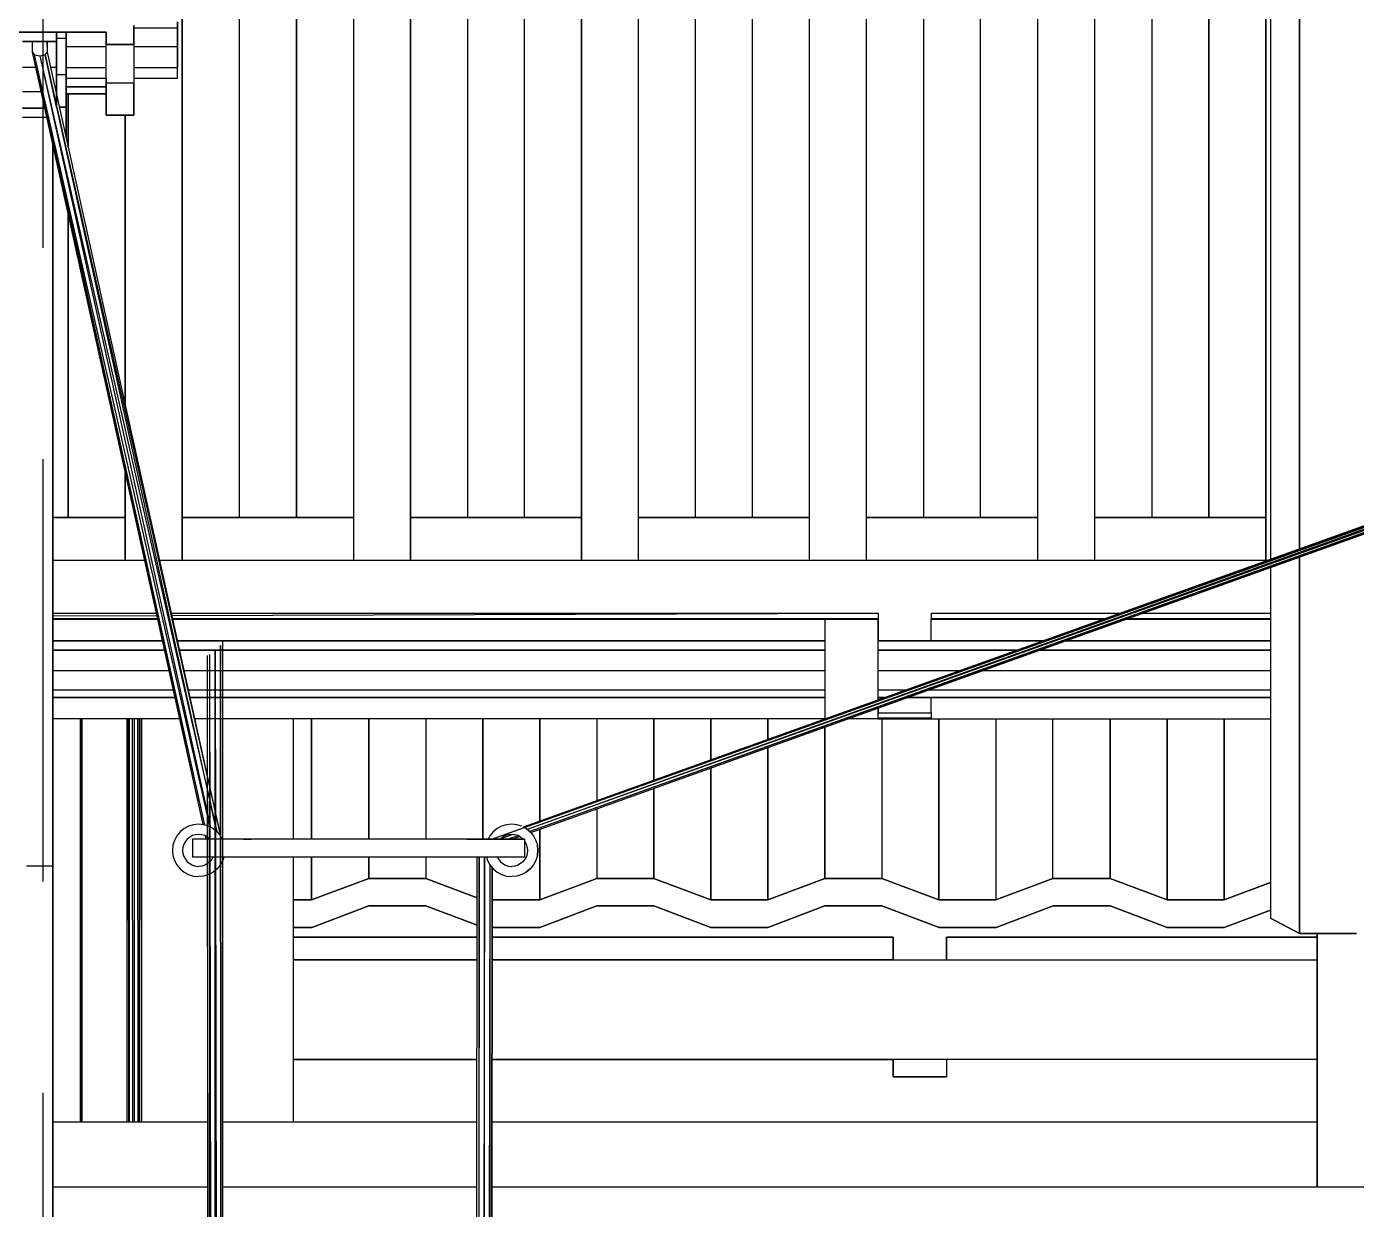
# Model space of a CAD drawing. Extents: x -43 to 90, y 6 to 81.
# Drawn here: x -24.868 to -22.869, y 19.886 to 21.664 of the extents above; entities that cross this region are included whole.
import ezdxf

# ---------------------------------------------------------------- set-up
doc = ezdxf.new("R2010")
doc.units = 0
doc.header["$LTSCALE"] = 0.1
doc.header["$MEASUREMENT"] = 0
doc.linetypes.add('HIDDEN', pattern=[9.525, 6.35, -3.175])
doc.layers.add('cobertura nova', color=4, linetype='CONTINUOUS')
doc.layers.add('hachures cobertura', color=252, linetype='CONTINUOUS')

msp = doc.modelspace()

# ---------------------------------------------------------------- linework, layer by layer
at = {"layer": 'cobertura nova'}
for p, q in [((-22.9985, 27.6444), (-22.9985, 20.8632)), ((-23.0055, 20.8616), (-23.0055, 23.4092)), ((-24.6415, 21.6621), (-24.6415, 21.6707)), ((-24.6415, 21.6707), (-24.6415, 21.6621)), ((-24.9479, 21.6554), (-24.8681, 21.6554)), ((-24.8681, 21.6551), (-24.9479, 21.6551)), ((-24.8681, 21.6554), (-24.8285, 21.6554)), ((-24.8285, 21.6551), (-24.8681, 21.6551)), ((-24.8285, 21.6554), (-24.7487, 21.6554)), ((-24.7487, 21.6551), (-24.8285, 21.6551)), ((-24.8229, 21.6551), (-24.8229, 21.6461)), ((-24.8229, 21.6461), (-24.8229, 21.6551)), ((-24.8229, 21.6551), (-24.8229, 21.6412)), ((-24.8229, 21.6461), (-24.8085, 21.6461)), ((-24.8229, 21.6461), (-24.8229, 21.5918)), ((-24.8229, 21.5918), (-24.8229, 21.6461)), ((-24.8085, 21.6461), (-24.8085, 21.6551)), ((-24.8085, 21.6551), (-24.8085, 21.6461)), ((-24.8085, 21.5918), (-24.8085, 21.6461)), ((-24.8085, 21.6461), (-24.8085, 21.5918)), ((-24.7487, 21.6551), (-24.7487, 21.6554)), ((-24.7487, 21.6367), (-24.7487, 21.6551)), ((-24.7487, 21.6551), (-24.7487, 21.637)), ((-24.7069, 21.6654), (-24.7069, 21.6551)), ((-24.7069, 21.6554), (-24.7069, 21.6654)), ((-24.7069, 21.6621), (-24.6415, 21.6621)), ((-24.7069, 21.637), (-24.7069, 21.6554)), ((-24.7069, 21.6551), (-24.7069, 21.6367)), ((-24.6415, 21.6337), (-24.6415, 21.6621)), ((-24.6415, 21.6621), (-24.6415, 21.6337)), ((-24.8229, 21.6412), (-24.8741, 21.6412)), ((-24.8741, 21.6412), (-24.8229, 21.6412)), ((-24.8594, 21.6253), (-24.8594, 21.6412)), ((-24.8377, 21.6412), (-24.8369, 21.6253)), ((-24.8369, 21.6412), (-24.8369, 21.6253)), ((-24.8229, 21.6412), (-24.8229, 21.6412)), ((-24.8229, 21.6412), (-24.8229, 21.602)), ((-24.8085, 21.6337), (-24.7487, 21.6337)), ((-24.7487, 21.637), (-24.7069, 21.637)), ((-24.7069, 21.6367), (-24.7487, 21.6367)), ((-24.7487, 21.5788), (-24.7487, 21.6367)), ((-24.7069, 21.6367), (-24.7069, 21.5788)), ((-24.7069, 21.6337), (-24.6415, 21.6337)), ((-24.6415, 21.6022), (-24.6415, 21.6337)), ((-24.6415, 21.6337), (-24.6415, 21.6022)), ((-24.6028, 20.464), (-24.8594, 21.6253)), ((-24.6002, 20.4634), (-24.8594, 21.6253)), ((-24.8594, 21.6253), (-24.8561, 21.6213)), ((-24.6001, 20.4634), (-24.8561, 21.6213)), ((-24.8561, 21.6213), (-24.8482, 21.6196)), ((-24.592, 20.4603), (-24.8561, 21.6213)), ((-24.8482, 21.6196), (-24.8402, 21.6213)), ((-24.8482, 21.6196), (-24.5822, 20.4536)), ((-24.8482, 21.6196), (-24.5917, 20.4602)), ((-24.8402, 21.6213), (-24.8369, 21.6253)), ((-24.8402, 21.6213), (-24.8229, 21.5442)), ((-24.8229, 21.543), (-24.8402, 21.6213)), ((-24.8369, 21.6253), (-24.5765, 20.4467)), ((-24.1686, 20.442), (-20.8951, 21.6165)), ((-20.8951, 21.6121), (-24.1685, 20.442)), ((-24.1216, 20.4604), (-20.8951, 21.6177)), ((-20.8951, 21.6166), (-24.1215, 20.4604)), ((-20.8951, 21.612), (-24.1156, 20.4568)), ((-20.8951, 21.6069), (-24.1156, 20.4567)), ((-20.8951, 21.6068), (-24.1119, 20.4537)), ((-24.8543, 21.602), (-24.8741, 21.602)), ((-24.8229, 21.602), (-24.8318, 21.602)), ((-24.8229, 21.602), (-24.8229, 21.5663)), ((-24.8229, 21.5918), (-24.8085, 21.5918)), ((-24.8229, 21.5918), (-24.8229, 21.5425)), ((-24.8229, 21.5425), (-24.8229, 21.5918)), ((-24.8085, 21.6022), (-24.7487, 21.6022)), ((-24.8085, 21.5425), (-24.8085, 21.5918)), ((-24.8085, 21.5918), (-24.8085, 21.5425)), ((-24.7069, 21.6022), (-24.6415, 21.6022)), ((-24.6415, 21.586), (-24.6415, 21.6022)), ((-20.8951, 21.6041), (-24.1119, 20.4537)), ((-24.1104, 20.4522), (-20.8951, 21.604)), ((-24.8741, 21.5663), (-24.8464, 21.5663)), ((-24.8239, 21.5663), (-24.8229, 21.5663)), ((-24.8229, 21.5663), (-24.8229, 21.5619)), ((-24.8085, 21.586), (-24.7487, 21.586)), ((-24.7487, 21.5733), (-24.8085, 21.5733)), ((-24.8085, 21.5733), (-24.7487, 21.5733)), ((-24.7487, 21.586), (-24.7487, 21.5733)), ((-24.7487, 21.5434), (-24.7487, 21.586)), ((-24.7069, 21.5788), (-24.7487, 21.5788)), ((-24.7487, 21.5434), (-24.7487, 21.5788)), ((-24.7487, 21.5788), (-24.7487, 21.5434)), ((-24.7069, 21.586), (-24.6415, 21.586)), ((-24.7069, 21.5788), (-24.7069, 21.5434)), ((-24.7069, 21.5305), (-24.7069, 21.5788)), ((-24.7069, 21.5788), (-24.7069, 21.5733)), ((-24.7069, 21.5622), (-24.7069, 21.5788)), ((-24.7069, 21.5434), (-24.7069, 21.5788)), ((-24.7069, 21.5733), (-24.7069, 21.5622)), ((-24.8085, 21.5629), (-24.7487, 21.5629)), ((-24.7487, 21.5622), (-24.8085, 21.5622)), ((-24.8055, 21.4829), (-24.8055, 21.5622)), ((-24.8055, 21.5622), (-24.8055, 21.4829)), ((-24.7487, 21.5629), (-24.7487, 21.5629)), ((-24.7487, 21.5622), (-24.7487, 21.5622)), ((-24.8741, 21.5413), (-24.8409, 21.5413)), ((-24.8409, 21.5413), (-24.8741, 21.5413)), ((-24.8741, 21.5278), (-24.8379, 21.5278)), ((-24.582, 20.4534), (-24.8228, 21.5425)), ((-24.8225, 21.5425), (-24.5766, 20.4469)), ((-24.8186, 21.5425), (-24.8085, 21.5425)), ((-24.8085, 21.5425), (-24.8186, 21.5425)), ((-24.8085, 21.5425), (-24.8085, 21.5425)), ((-24.8085, 21.5077), (-24.8085, 21.5425)), ((-24.8085, 21.5425), (-24.8085, 21.5077)), ((-24.7487, 21.5305), (-24.7487, 21.5434)), ((-24.7487, 21.5434), (-24.7487, 21.5305)), ((-24.7069, 21.5305), (-24.7487, 21.5305)), ((-24.7487, 21.5305), (-24.7069, 21.5305)), ((-24.7198, 21.0951), (-24.7198, 21.5305)), ((-24.7069, 21.5434), (-24.7069, 21.5305)), ((-24.7069, 21.5434), (-24.7069, 21.5305)), ((-24.7069, 21.5305), (-24.7069, 21.5434)), ((-24.811, 21.5077), (-24.8085, 21.5077)), ((-24.8085, 21.4966), (-24.8085, 21.5077)), ((-24.8085, 21.5077), (-24.8085, 21.4966)), ((-24.8286, 21.4857), (-24.8286, 20.4022)), ((-24.8286, 20.4022), (-24.8285, 21.4855)), ((-24.8055, 20.9258), (-24.8055, 21.3812)), ((-24.7198, 20.8616), (-24.7198, 20.9933)), ((-24.7198, 20.9258), (-24.8285, 20.9258)), ((-24.8285, 20.9258), (-24.7198, 20.9258)), ((-24.3769, 20.9258), (-24.6341, 20.9258)), ((-24.6341, 20.9258), (-24.3769, 20.9258)), ((-24.0341, 20.9258), (-24.2912, 20.9258)), ((-24.2912, 20.9258), (-24.0341, 20.9258)), ((-23.6912, 20.9258), (-23.9483, 20.9258)), ((-23.9483, 20.9258), (-23.6912, 20.9258)), ((-23.3483, 20.9258), (-23.6055, 20.9258)), ((-23.6055, 20.9258), (-23.3483, 20.9258)), ((-23.0055, 20.9258), (-23.2626, 20.9258)), ((-23.2626, 20.9258), (-23.0055, 20.9258)), ((-24.8286, 20.8616), (-24.6907, 20.8616)), ((-24.6682, 20.8616), (-23.5883, 20.8616)), ((-23.5883, 20.8616), (-23.5083, 20.8616)), ((-23.5083, 20.8616), (-23.0031, 20.8616)), ((-22.9985, 20.8505), (-22.9985, 20.3235)), ((-22.9551, 20.8661), (-22.9551, 20.3005)), ((-22.9551, 20.3005), (-22.9551, 20.8661)), ((-24.8286, 20.7817), (-24.673, 20.7817)), ((-24.8286, 20.7777), (-24.6723, 20.7782)), ((-24.6712, 20.7736), (-24.8286, 20.7736)), ((-24.8286, 20.7728), (-24.671, 20.7728)), ((-24.7869, 20.7728), (-24.7869, 20.7736)), ((-24.7869, 20.7736), (-24.7869, 20.7728)), ((-24.785, 20.7736), (-24.785, 20.7728)), ((-24.785, 20.7736), (-24.785, 20.7728)), ((-24.785, 20.7728), (-24.785, 20.7736)), ((-24.7174, 20.7736), (-24.7174, 20.7728)), ((-24.7154, 20.7736), (-24.7154, 20.7728)), ((-24.7141, 20.7736), (-24.7141, 20.7728)), ((-24.7094, 20.7736), (-24.7094, 20.7728)), ((-24.7061, 20.7728), (-24.7061, 20.7736)), ((-24.7015, 20.7736), (-24.7015, 20.7728)), ((-24.6982, 20.7728), (-24.6982, 20.7736)), ((-24.6962, 20.7736), (-24.6962, 20.7728)), ((-24.6949, 20.7728), (-24.6949, 20.7736)), ((-24.6505, 20.7817), (-23.5883, 20.7817)), ((-24.6498, 20.7783), (-23.5883, 20.7817)), ((-23.5883, 20.7736), (-24.6487, 20.7736)), ((-24.6486, 20.7728), (-23.6684, 20.7728)), ((-24.4669, 20.7728), (-24.4669, 20.7736)), ((-24.4669, 20.7728), (-24.4669, 20.7736)), ((-24.4397, 20.7736), (-24.4397, 20.7728)), ((-24.4397, 20.7728), (-24.4397, 20.7736)), ((-24.3539, 20.7736), (-24.3539, 20.7728)), ((-24.3539, 20.7728), (-24.3539, 20.7736)), ((-24.2682, 20.7736), (-24.2682, 20.7728)), ((-24.1825, 20.7728), (-24.1825, 20.7736)), ((-24.1825, 20.7736), (-24.1825, 20.7728)), ((-24.0968, 20.7736), (-24.0968, 20.7728)), ((-24.0968, 20.7728), (-24.0968, 20.7736)), ((-24.0111, 20.7736), (-24.0111, 20.7728)), ((-23.9254, 20.7736), (-23.9254, 20.7728)), ((-23.9254, 20.7728), (-23.9254, 20.7736)), ((-23.8397, 20.7736), (-23.8397, 20.7728)), ((-23.8397, 20.7728), (-23.8397, 20.7736)), ((-23.7539, 20.7736), (-23.7539, 20.7728)), ((-23.7539, 20.7728), (-23.7539, 20.7736)), ((-23.6684, 20.7728), (-23.5884, 20.7728)), ((-23.6684, 20.7728), (-23.6684, 20.623)), ((-23.6684, 20.7728), (-23.6684, 20.7404)), ((-23.6682, 20.7736), (-23.6682, 20.7728)), ((-23.6682, 20.7728), (-23.6682, 20.7736)), ((-23.5884, 20.7728), (-23.5883, 20.7728)), ((-23.5884, 20.7728), (-23.5884, 20.7404)), ((-23.5884, 20.7728), (-23.5884, 20.6517)), ((-23.5883, 20.7817), (-23.5883, 20.7736)), ((-23.5883, 20.7736), (-23.5883, 20.7404)), ((-23.5083, 20.7817), (-23.2258, 20.7817)), ((-23.5083, 20.7817), (-23.5083, 20.7736)), ((-23.5083, 20.7404), (-23.5083, 20.7736)), ((-23.2483, 20.7736), (-23.5083, 20.7736)), ((-23.5083, 20.7728), (-23.2506, 20.7728)), ((-23.4968, 20.7736), (-23.4968, 20.7728)), ((-23.4968, 20.7728), (-23.4968, 20.7736)), ((-23.4111, 20.7736), (-23.4111, 20.7728)), ((-23.3254, 20.7728), (-23.3254, 20.7736)), ((-23.2155, 20.7728), (-22.9985, 20.7728)), ((-22.9985, 20.7736), (-23.2131, 20.7736)), ((-23.1906, 20.7817), (-22.9985, 20.7817)), ((-23.1539, 20.7728), (-23.1539, 20.7736)), ((-23.1539, 20.7736), (-23.1539, 20.7728)), ((-23.0682, 20.7736), (-23.0682, 20.7728)), ((-23.0682, 20.7728), (-23.0682, 20.7736)), ((-24.8286, 20.7404), (-24.6639, 20.7404)), ((-24.6639, 20.7404), (-24.8286, 20.7404)), ((-24.6414, 20.7404), (-23.6684, 20.7404)), ((-23.6684, 20.7404), (-24.6414, 20.7404)), ((-24.5769, 20.7332), (-24.5761, 15.6687)), ((-24.5768, 20.7332), (-24.5728, 15.6688)), ((-24.5736, 20.7392), (-24.5728, 15.6688)), ((-23.5884, 20.7404), (-23.3409, 20.7404)), ((-23.3409, 20.7404), (-23.5884, 20.7404)), ((-23.3058, 20.7404), (-22.9985, 20.7404)), ((-22.9985, 20.7404), (-23.3058, 20.7404)), ((-24.8286, 20.7263), (-24.6608, 20.7263)), ((-24.6608, 20.7263), (-24.8286, 20.7263)), ((-24.6383, 20.7263), (-23.6684, 20.7263)), ((-23.6684, 20.7263), (-24.6383, 20.7263)), ((-24.5953, 15.6688), (-24.596, 20.7183)), ((-24.592, 15.6687), (-24.596, 20.7183)), ((-24.592, 15.6687), (-24.5928, 20.7197)), ((-24.584, 15.6687), (-24.5927, 20.7197)), ((-24.584, 15.6687), (-24.5848, 20.7247)), ((-24.5847, 20.7248), (-24.5761, 15.6687)), ((-23.5884, 20.7263), (-23.3802, 20.7263)), ((-23.3802, 20.7263), (-23.5884, 20.7263)), ((-23.3452, 20.7263), (-22.9985, 20.7263)), ((-22.9985, 20.7263), (-23.3452, 20.7263)), ((-24.8286, 20.6955), (-24.654, 20.6955)), ((-24.6315, 20.6955), (-23.6684, 20.6955)), ((-23.5884, 20.6955), (-23.4661, 20.6955)), ((-23.4313, 20.6955), (-22.9985, 20.6955)), ((-24.6475, 20.666), (-24.8286, 20.666)), ((-24.6451, 20.6552), (-24.8286, 20.6552)), ((-24.8286, 20.6552), (-24.6451, 20.6552)), ((-23.6684, 20.666), (-24.625, 20.666)), ((-23.6684, 20.6552), (-24.6226, 20.6552)), ((-24.6226, 20.6552), (-23.6684, 20.6552)), ((-23.6684, 20.6552), (-23.6684, 20.623)), ((-23.5483, 20.666), (-23.5884, 20.666)), ((-23.5884, 20.6552), (-23.5884, 20.6517)), ((-23.5786, 20.6552), (-23.5884, 20.6552)), ((-23.5884, 20.6552), (-23.5786, 20.6552)), ((-23.5883, 20.6552), (-23.5883, 20.6517)), ((-22.9985, 20.6552), (-23.5439, 20.6552)), ((-23.5439, 20.6552), (-22.9985, 20.6552)), ((-22.9985, 20.666), (-23.5135, 20.666)), ((-23.5083, 20.6319), (-23.5083, 20.6552)), ((-23.5884, 20.6392), (-23.5884, 20.6228)), ((-23.5884, 20.6392), (-23.5884, 20.6228)), ((-23.5883, 20.6392), (-23.5883, 20.6319)), ((-23.5883, 20.6319), (-23.5083, 20.6319)), ((-23.5883, 20.6239), (-23.5883, 20.6319)), ((-23.5083, 20.6319), (-23.5083, 20.6239)), ((-24.6379, 20.6228), (-24.8286, 20.6228)), ((-24.7869, 20.0168), (-24.7869, 20.6228)), ((-24.7869, 20.6228), (-24.7869, 20.0168)), ((-24.785, 20.6228), (-24.785, 20.0168)), ((-24.785, 20.6228), (-24.785, 20.0168)), ((-24.785, 20.0168), (-24.785, 20.6228)), ((-24.7174, 20.6228), (-24.7174, 20.0168)), ((-24.7154, 20.6228), (-24.7151, 20.0168)), ((-24.7141, 20.6228), (-24.7141, 20.0168)), ((-24.7093, 20.6228), (-24.7087, 20.0168)), ((-24.7061, 20.0168), (-24.7061, 20.6228)), ((-24.7013, 20.6228), (-24.7007, 20.0168)), ((-24.6982, 20.0168), (-24.6982, 20.6228)), ((-24.6962, 20.6228), (-24.6959, 20.0168)), ((-24.6949, 20.0168), (-24.6949, 20.6228)), ((-23.6688, 20.6228), (-24.6154, 20.6228)), ((-24.4669, 20.442), (-24.4669, 20.6228)), ((-24.4669, 20.442), (-24.4669, 20.6228)), ((-24.4397, 20.6228), (-24.4397, 20.442)), ((-23.8397, 20.6228), (-23.8397, 20.5615)), ((-23.7539, 20.6228), (-23.7539, 20.5923)), ((-23.5884, 20.6228), (-23.6342, 20.6228)), ((-23.5884, 20.6228), (-22.9985, 20.6228)), ((-23.5083, 20.6239), (-23.5883, 20.6239)), ((-23.2397, 20.3832), (-23.2397, 20.6228)), ((-24.6423, 20.4471), (-24.6459, 20.4403)), ((-24.6374, 20.4531), (-24.6423, 20.4471)), ((-24.6314, 20.458), (-24.6374, 20.4531)), ((-24.6246, 20.4616), (-24.6314, 20.458)), ((-24.6172, 20.4639), (-24.6246, 20.4616)), ((-24.6187, 20.4474), (-24.6228, 20.4452)), ((-24.6142, 20.4487), (-24.6187, 20.4474)), ((-24.6095, 20.4646), (-24.6172, 20.4639)), ((-24.6095, 20.4492), (-24.6142, 20.4487)), ((-24.6018, 20.4639), (-24.6095, 20.4646)), ((-24.6048, 20.4487), (-24.6095, 20.4492)), ((-24.6003, 20.4474), (-24.6048, 20.4487)), ((-24.5944, 20.4616), (-24.6018, 20.4639)), ((-24.5962, 20.4452), (-24.6003, 20.4474)), ((-24.5876, 20.458), (-24.5944, 20.4616)), ((-24.5876, 20.458), (-24.5816, 20.4531)), ((-24.5876, 20.458), (-24.5816, 20.4531)), ((-24.5816, 20.4531), (-24.5767, 20.4471)), ((-24.5816, 20.4531), (-24.5767, 20.4471)), ((-24.5816, 20.4531), (-24.5816, 20.4531)), ((-24.5767, 20.4471), (-24.574, 20.442)), ((-24.1718, 20.4471), (-24.1745, 20.442)), ((-24.1669, 20.4531), (-24.1718, 20.4471)), ((-24.1609, 20.458), (-24.1669, 20.4531)), ((-24.1541, 20.4616), (-24.1609, 20.458)), ((-24.1372, 20.449), (-24.1557, 20.4424)), ((-24.1373, 20.449), (-24.1556, 20.4425)), ((-24.1467, 20.4639), (-24.1541, 20.4616)), ((-24.1482, 20.4474), (-24.1523, 20.4452)), ((-24.1437, 20.4487), (-24.1482, 20.4474)), ((-24.139, 20.4646), (-24.1467, 20.4639)), ((-24.1297, 20.4473), (-24.1446, 20.442)), ((-24.1297, 20.4473), (-24.1445, 20.442)), ((-24.139, 20.4492), (-24.1437, 20.4487)), ((-24.1313, 20.4639), (-24.139, 20.4646)), ((-24.1343, 20.4487), (-24.139, 20.4492)), ((-24.1298, 20.4474), (-24.1343, 20.4487)), ((-24.1239, 20.4616), (-24.1313, 20.4639)), ((-24.1257, 20.4452), (-24.1298, 20.4474)), ((-24.1171, 20.458), (-24.1198, 20.4594)), ((-24.1171, 20.458), (-24.1111, 20.4531)), ((-24.1171, 20.458), (-24.1171, 20.458)), ((-24.1111, 20.4531), (-24.1171, 20.458)), ((-24.1111, 20.4531), (-24.1062, 20.4471)), ((-24.1062, 20.4471), (-24.1026, 20.4403)), ((-24.0968, 20.4571), (-24.0968, 20.3509)), ((-24.6482, 20.4329), (-24.6489, 20.4252)), ((-24.6459, 20.4403), (-24.6482, 20.4329)), ((-24.633, 20.4299), (-24.6335, 20.4252)), ((-24.6317, 20.4344), (-24.633, 20.4299)), ((-24.6294, 20.4385), (-24.6317, 20.4344)), ((-24.6265, 20.4422), (-24.6294, 20.4385)), ((-24.6228, 20.4452), (-24.6265, 20.4422)), ((-24.6187, 20.442), (-24.6187, 20.4149)), ((-24.542, 20.442), (-24.6187, 20.442)), ((-24.542, 20.442), (-24.6187, 20.442)), ((-24.598, 20.442), (-24.599, 20.4467)), ((-24.5925, 20.4422), (-24.5962, 20.4452)), ((-24.5954, 20.442), (-24.5961, 20.4451)), ((-24.5954, 20.442), (-24.596, 20.4451)), ((-24.5924, 20.442), (-24.5925, 20.4422)), ((-24.5304, 20.442), (-24.542, 20.442)), ((-24.5304, 20.442), (-24.542, 20.442)), ((-24.542, 20.442), (-24.5304, 20.442)), ((-24.2062, 20.442), (-24.5304, 20.442)), ((-24.5304, 20.442), (-24.5304, 20.442)), ((-24.2062, 20.442), (-24.5304, 20.442)), ((-24.5304, 20.442), (-24.5304, 20.442)), ((-24.1959, 20.442), (-24.2062, 20.442)), ((-24.1959, 20.442), (-24.2062, 20.442)), ((-24.2062, 20.442), (-24.1959, 20.442)), ((-24.1193, 20.442), (-24.1959, 20.442)), ((-24.1959, 20.442), (-24.1193, 20.442)), ((-24.156, 20.4422), (-24.1561, 20.442)), ((-24.1523, 20.4452), (-24.156, 20.4422)), ((-24.1389, 20.442), (-24.1274, 20.4461)), ((-24.122, 20.4422), (-24.1257, 20.4452)), ((-24.1219, 20.442), (-24.122, 20.4422)), ((-24.1193, 20.4149), (-24.1193, 20.442)), ((-24.1191, 20.4385), (-24.1193, 20.4388)), ((-24.1168, 20.4344), (-24.1191, 20.4385)), ((-24.1155, 20.4299), (-24.1168, 20.4344)), ((-24.1155, 20.4299), (-24.115, 20.4252)), ((-24.1026, 20.4403), (-24.1003, 20.4329)), ((-24.0996, 20.4252), (-24.1003, 20.4329)), ((-24.1003, 20.4329), (-24.0996, 20.4252)), ((-24.6489, 20.4252), (-24.6482, 20.4175)), ((-24.6482, 20.4175), (-24.6459, 20.4101)), ((-24.6459, 20.4101), (-24.6423, 20.4033)), ((-24.6335, 20.4252), (-24.633, 20.4205)), ((-24.633, 20.4205), (-24.6317, 20.416)), ((-24.6317, 20.416), (-24.6294, 20.4119)), ((-24.6294, 20.4119), (-24.6265, 20.4083)), ((-24.6265, 20.4083), (-24.6228, 20.4053)), ((-24.542, 20.4149), (-24.6187, 20.4149)), ((-24.5925, 20.4083), (-24.5962, 20.4053)), ((-24.5961, 20.4054), (-24.5961, 20.4149)), ((-24.596, 20.4054), (-24.596, 20.4149)), ((-24.5928, 20.4081), (-24.5928, 20.4149)), ((-24.5927, 20.4081), (-24.5927, 20.4149)), ((-24.5896, 20.4119), (-24.5925, 20.4083)), ((-24.5879, 20.4149), (-24.5896, 20.4119)), ((-24.5731, 20.4101), (-24.5767, 20.4033)), ((-24.5716, 20.4149), (-24.5731, 20.4101)), ((-24.5304, 20.4149), (-24.542, 20.4149)), ((-24.2062, 20.4149), (-24.5304, 20.4149)), ((-24.4669, 20.0168), (-24.4669, 20.4149)), ((-24.4669, 20.0168), (-24.4669, 20.4149)), ((-24.4397, 20.4149), (-24.4397, 20.3509)), ((-24.3539, 20.4149), (-24.3539, 20.3832)), ((-24.1959, 20.4149), (-24.2062, 20.4149)), ((-24.1193, 20.4149), (-24.1959, 20.4149)), ((-24.1877, 20.4149), (-24.1921, 15.3388)), ((-24.1921, 15.3388), (-24.191, 20.4149)), ((-24.1798, 20.4149), (-24.1888, 15.3389)), ((-24.1888, 15.3389), (-24.1877, 20.4149)), ((-24.1809, 15.3389), (-24.1798, 20.4149)), ((-24.1769, 20.4149), (-24.1754, 20.4101)), ((-24.1754, 20.4101), (-24.1718, 20.4033)), ((-24.1606, 20.4149), (-24.1589, 20.4119)), ((-24.1589, 20.4119), (-24.156, 20.4083)), ((-24.156, 20.4083), (-24.1523, 20.4053)), ((-24.122, 20.4083), (-24.1257, 20.4053)), ((-24.1191, 20.4119), (-24.122, 20.4083)), ((-24.1168, 20.416), (-24.1191, 20.4119)), ((-24.1155, 20.4205), (-24.1168, 20.416)), ((-24.115, 20.4252), (-24.1155, 20.4205)), ((-24.1026, 20.4101), (-24.1062, 20.4033)), ((-24.1003, 20.4175), (-24.1026, 20.4101)), ((-24.0996, 20.4252), (-24.1003, 20.4175)), ((-24.1003, 20.4175), (-24.0996, 20.4252)), ((-24.0996, 20.4252), (-24.0996, 20.4252)), ((-24.8681, 20.4022), (-24.8286, 20.4022)), ((-24.8286, 20.4022), (-24.8286, 18.1935)), ((-24.8286, 18.1935), (-24.8286, 20.4022)), ((-24.6423, 20.4033), (-24.6374, 20.3973)), ((-24.6374, 20.3973), (-24.6314, 20.3924)), ((-24.6314, 20.3924), (-24.6246, 20.3888)), ((-24.6246, 20.3888), (-24.6172, 20.3866)), ((-24.6228, 20.4053), (-24.6187, 20.4031)), ((-24.6187, 20.4031), (-24.6142, 20.4017)), ((-24.6142, 20.4017), (-24.6095, 20.4012)), ((-24.6048, 20.4017), (-24.6095, 20.4012)), ((-24.6003, 20.4031), (-24.6048, 20.4017)), ((-24.5944, 20.3888), (-24.6018, 20.3866)), ((-24.5962, 20.4053), (-24.6003, 20.4031)), ((-24.5876, 20.3924), (-24.5944, 20.3888)), ((-24.5816, 20.3973), (-24.5876, 20.3924)), ((-24.5767, 20.4033), (-24.5816, 20.3973)), ((-24.1719, 20.4035), (-24.1809, 15.3389)), ((-24.1718, 20.4034), (-24.1729, 15.3389)), ((-24.1686, 20.3994), (-24.1729, 15.3389)), ((-24.1718, 20.4033), (-24.1669, 20.3973)), ((-24.1685, 20.3994), (-24.1696, 15.3388)), ((-24.1669, 20.3973), (-24.1609, 20.3924)), ((-24.1609, 20.3924), (-24.1541, 20.3888)), ((-24.1541, 20.3888), (-24.1467, 20.3866)), ((-24.1523, 20.4053), (-24.1482, 20.4031)), ((-24.1482, 20.4031), (-24.1437, 20.4017)), ((-24.1437, 20.4017), (-24.139, 20.4012)), ((-24.1343, 20.4017), (-24.139, 20.4012)), ((-24.1298, 20.4031), (-24.1343, 20.4017)), ((-24.1239, 20.3888), (-24.1313, 20.3866)), ((-24.1257, 20.4053), (-24.1298, 20.4031)), ((-24.1171, 20.3924), (-24.1239, 20.3888)), ((-24.1171, 20.3924), (-24.1239, 20.3888)), ((-24.1171, 20.3924), (-24.1111, 20.3973)), ((-24.1111, 20.3973), (-24.1171, 20.3924)), ((-24.1171, 20.3924), (-24.1171, 20.3924)), ((-24.1062, 20.4033), (-24.1111, 20.3973)), ((-24.6172, 20.3866), (-24.6095, 20.3858)), ((-24.6018, 20.3866), (-24.6095, 20.3858)), ((-24.3539, 20.3832), (-24.4397, 20.3509)), ((-24.4397, 20.3509), (-24.3539, 20.3832)), ((-24.3539, 20.3832), (-24.2682, 20.3832)), ((-24.2682, 20.3832), (-24.3539, 20.3832)), ((-24.3538, 20.3832), (-24.3538, 20.3832)), ((-24.3538, 20.3832), (-24.3538, 20.3832)), ((-24.2682, 20.3832), (-24.191, 20.3541)), ((-24.191, 20.3541), (-24.2682, 20.3832)), ((-24.2681, 20.3832), (-24.2681, 20.3832)), ((-24.2681, 20.3832), (-24.2681, 20.3832)), ((-24.1467, 20.3866), (-24.139, 20.3858)), ((-24.1313, 20.3866), (-24.139, 20.3858)), ((-24.0111, 20.3832), (-24.0968, 20.3509)), ((-24.0968, 20.3509), (-24.0111, 20.3832)), ((-23.9254, 20.3832), (-24.0111, 20.3832)), ((-24.0111, 20.3832), (-23.9254, 20.3832)), ((-24.011, 20.3832), (-24.011, 20.3832)), ((-24.011, 20.3832), (-24.011, 20.3832)), ((-23.8397, 20.3509), (-23.9254, 20.3832)), ((-23.9254, 20.3832), (-23.8397, 20.3509)), ((-23.9253, 20.3832), (-23.9253, 20.3832)), ((-23.9253, 20.3832), (-23.9253, 20.3832)), ((-23.6682, 20.3832), (-23.7539, 20.3509)), ((-23.7539, 20.3509), (-23.6682, 20.3832)), ((-23.6682, 20.3832), (-23.5825, 20.3832)), ((-23.5825, 20.3832), (-23.6682, 20.3832)), ((-23.6681, 20.3832), (-23.6681, 20.3832)), ((-23.6681, 20.3832), (-23.6681, 20.3832)), ((-23.5825, 20.3832), (-23.4968, 20.3509)), ((-23.4968, 20.3509), (-23.5825, 20.3832)), ((-23.5824, 20.3832), (-23.5824, 20.3832)), ((-23.5824, 20.3832), (-23.5824, 20.3832)), ((-23.4111, 20.3509), (-23.3254, 20.3832)), ((-23.3254, 20.3832), (-23.4111, 20.3509)), ((-23.3254, 20.3832), (-23.2397, 20.3832)), ((-23.2397, 20.3832), (-23.3254, 20.3832)), ((-23.3253, 20.3832), (-23.3253, 20.3832)), ((-23.3253, 20.3832), (-23.3253, 20.3832)), ((-23.1539, 20.3509), (-23.2397, 20.3832)), ((-23.2397, 20.3832), (-23.1539, 20.3509)), ((-23.2395, 20.3832), (-23.2395, 20.3832)), ((-23.2395, 20.3832), (-23.2395, 20.3832)), ((-23.0682, 20.3509), (-22.9985, 20.3772)), ((-22.9985, 20.3772), (-23.0682, 20.3509)), ((-24.7869, 20.3509), (-24.785, 20.3509)), ((-24.785, 20.3509), (-24.7869, 20.3509)), ((-24.4397, 20.3509), (-24.4669, 20.3509)), ((-24.4669, 20.3509), (-24.4397, 20.3509)), ((-24.4395, 20.3509), (-24.4395, 20.3509)), ((-24.0968, 20.3509), (-24.1685, 20.3509)), ((-24.1685, 20.3509), (-24.0968, 20.3509)), ((-24.0967, 20.3509), (-24.0967, 20.3509)), ((-24.0967, 20.3509), (-24.0967, 20.3509)), ((-23.7539, 20.3509), (-23.8397, 20.3509)), ((-23.8397, 20.3509), (-23.7539, 20.3509)), ((-23.8395, 20.3509), (-23.8395, 20.3509)), ((-23.8395, 20.3509), (-23.8395, 20.3509)), ((-23.7538, 20.3509), (-23.7538, 20.3509)), ((-23.4968, 20.3509), (-23.4111, 20.3509)), ((-23.4111, 20.3509), (-23.4968, 20.3509)), ((-23.4967, 20.3509), (-23.4967, 20.3509)), ((-23.411, 20.3509), (-23.411, 20.3509)), ((-23.411, 20.3509), (-23.411, 20.3509)), ((-23.0682, 20.3509), (-23.1539, 20.3509)), ((-23.1539, 20.3509), (-23.0682, 20.3509)), ((-23.1538, 20.3509), (-23.1538, 20.3509)), ((-23.0681, 20.3509), (-23.0681, 20.3509)), ((-24.3538, 20.3417), (-24.4395, 20.3094)), ((-24.4395, 20.3094), (-24.3538, 20.3417)), ((-24.3538, 20.3417), (-24.2681, 20.3417)), ((-24.2681, 20.3417), (-24.3538, 20.3417)), ((-24.2681, 20.3417), (-24.191, 20.3126)), ((-24.191, 20.3127), (-24.2681, 20.3417)), ((-24.0967, 20.3094), (-24.011, 20.3417)), ((-24.011, 20.3417), (-24.0967, 20.3094)), ((-24.011, 20.3417), (-23.9253, 20.3417)), ((-23.9253, 20.3417), (-24.011, 20.3417)), ((-23.9253, 20.3417), (-23.8395, 20.3094)), ((-23.8395, 20.3094), (-23.9253, 20.3417)), ((-23.6681, 20.3417), (-23.7538, 20.3094)), ((-23.7538, 20.3094), (-23.6681, 20.3417)), ((-23.6681, 20.3417), (-23.5824, 20.3417)), ((-23.5824, 20.3417), (-23.6681, 20.3417)), ((-23.5824, 20.3417), (-23.4967, 20.3094)), ((-23.4967, 20.3094), (-23.5824, 20.3417)), ((-23.411, 20.3094), (-23.3253, 20.3417)), ((-23.3253, 20.3417), (-23.411, 20.3094)), ((-23.3253, 20.3417), (-23.2395, 20.3417)), ((-23.2395, 20.3417), (-23.3253, 20.3417)), ((-23.2395, 20.3417), (-23.1538, 20.3094)), ((-23.1538, 20.3094), (-23.2395, 20.3417)), ((-22.9985, 20.3356), (-23.0681, 20.3094)), ((-23.0681, 20.3094), (-22.9985, 20.3356)), ((-24.785, 20.3094), (-24.7869, 20.3094)), ((-24.7869, 20.3094), (-24.785, 20.3094)), ((-24.4395, 20.3094), (-24.4669, 20.3094)), ((-24.4669, 20.3094), (-24.4395, 20.3094)), ((-24.1686, 20.3094), (-24.0967, 20.3094)), ((-24.0967, 20.3094), (-24.1686, 20.3094)), ((-23.7538, 20.3094), (-23.8395, 20.3094)), ((-23.8395, 20.3094), (-23.7538, 20.3094)), ((-23.4967, 20.3094), (-23.411, 20.3094)), ((-23.411, 20.3094), (-23.4967, 20.3094)), ((-23.0681, 20.3094), (-23.1538, 20.3094)), ((-23.1538, 20.3094), (-23.0681, 20.3094)), ((-22.9551, 20.3004), (-22.9985, 20.3235)), ((-22.9985, 20.3235), (-22.9985, 20.3235)), ((-22.9985, 20.3235), (-22.9551, 20.3005)), ((-24.7869, 20.2946), (-24.785, 20.2946)), ((-24.785, 20.2946), (-24.7869, 20.2946)), ((-24.4669, 20.2946), (-24.191, 20.2946)), ((-24.191, 20.2946), (-24.4669, 20.2946)), ((-24.1686, 20.2946), (-23.5654, 20.2946)), ((-23.5654, 20.2946), (-24.1686, 20.2946)), ((-23.5654, 20.2946), (-23.5654, 20.2607)), ((-23.5654, 20.2607), (-23.5654, 20.2946)), ((-23.5654, 20.2607), (-23.5654, 20.2946)), ((-23.5654, 20.2946), (-23.5654, 20.2607)), ((-23.4854, 20.2607), (-23.4854, 20.2946)), ((-23.4854, 20.2946), (-22.9284, 20.2946)), ((-22.9284, 20.2946), (-23.4854, 20.2946)), ((-23.4854, 20.2946), (-23.4854, 20.2607)), ((-22.8694, 20.3004), (-22.9551, 20.3004)), ((-22.9551, 20.3005), (-22.8694, 20.3005)), ((-22.9284, 20.3004), (-22.9284, 19.9195)), ((-22.9284, 19.9195), (-22.9284, 20.3004)), ((-22.9284, 19.9195), (-22.9284, 20.3004)), ((-22.9284, 20.3004), (-22.9284, 19.9195)), ((-23.5654, 20.2702), (-23.5654, 20.2702)), ((-23.5654, 20.2702), (-23.5654, 20.2702)), ((-24.7869, 20.2607), (-24.785, 20.2607)), ((-24.785, 20.2607), (-24.7869, 20.2607)), ((-24.4669, 20.2607), (-24.1911, 20.2607)), ((-24.1911, 20.2607), (-24.4669, 20.2607)), ((-24.1686, 20.2607), (-23.6454, 20.2607)), ((-23.6454, 20.2607), (-24.1686, 20.2607)), ((-23.6454, 20.2607), (-23.5654, 20.2607)), ((-23.5654, 20.2607), (-23.6454, 20.2607)), ((-23.5654, 20.2607), (-22.9284, 20.2607)), ((-24.785, 20.1107), (-24.7869, 20.1107)), ((-24.7869, 20.1107), (-24.785, 20.1107)), ((-24.1911, 20.1107), (-24.4669, 20.1107)), ((-24.4669, 20.1107), (-24.1911, 20.1107)), ((-23.6454, 20.1107), (-24.1686, 20.1107)), ((-24.1686, 20.1107), (-23.6454, 20.1107)), ((-23.5654, 20.1107), (-23.6454, 20.1107)), ((-23.6454, 20.1107), (-23.5654, 20.1107)), ((-22.9284, 20.1107), (-23.5654, 20.1107)), ((-23.5654, 20.0849), (-23.5654, 20.1107)), ((-23.5654, 20.1107), (-23.5654, 20.0849)), ((-23.5654, 20.1107), (-23.5654, 20.0849)), ((-23.5654, 20.0849), (-23.5654, 20.1107)), ((-23.4854, 20.1107), (-23.4854, 20.0849)), ((-23.4854, 20.0849), (-23.5654, 20.0849)), ((-23.5654, 20.0849), (-23.4854, 20.0849)), ((-24.596, 20.0168), (-24.8286, 20.0168)), ((-24.1911, 20.0168), (-24.5735, 20.0168)), ((-22.9284, 20.0168), (-24.1686, 20.0168)), ((-24.8286, 19.9195), (-24.596, 19.9195)), ((-24.5735, 19.9195), (-24.1911, 19.9195)), ((-24.1686, 19.9195), (-22.8483, 19.9195))]:
    msp.add_line(p, q, dxfattribs=at)
at = {"layer": 'hachures cobertura', "linetype": 'HIDDEN'}
msp.add_line((-24.8435, 34.3484), (-24.8435, 6.7111), dxfattribs=at)
at = {"layer": 'hachures cobertura'}
for p, q in [((-22.955, 27.6213), (-22.9551, 20.8788)), ((-22.9551, 20.8788), (-22.955, 27.6213)), ((-24.6341, 20.8616), (-24.6341, 23.4092)), ((-24.6341, 23.4092), (-24.6341, 20.8616)), ((-24.5483, 20.9258), (-24.5483, 23.4092)), ((-24.4626, 20.9258), (-24.4626, 23.4092)), ((-24.4626, 23.4092), (-24.4626, 20.9258)), ((-24.3769, 23.4092), (-24.3769, 20.8616)), ((-24.2912, 20.8616), (-24.2912, 23.4092)), ((-24.2912, 23.4092), (-24.2912, 20.8616)), ((-24.2055, 23.4092), (-24.2055, 20.9258)), ((-24.1198, 20.9258), (-24.1198, 23.4092)), ((-24.0341, 20.8616), (-24.0341, 23.4092)), ((-24.0341, 23.4092), (-24.0341, 20.8616)), ((-23.9483, 20.8616), (-23.9483, 23.4092)), ((-23.8626, 20.9258), (-23.8626, 23.4092)), ((-23.7769, 20.9258), (-23.7769, 23.4092)), ((-23.6912, 20.8616), (-23.6912, 23.4092)), ((-23.6055, 20.8616), (-23.6055, 23.4092)), ((-23.5198, 23.4092), (-23.5198, 20.9258)), ((-23.4341, 20.9258), (-23.4341, 23.4092)), ((-23.3483, 20.8616), (-23.3483, 23.4092)), ((-23.2626, 20.8616), (-23.2626, 23.4092)), ((-23.1769, 23.4092), (-23.1769, 20.9258)), ((-23.0912, 20.9258), (-23.0912, 23.4092)), ((-23.0912, 23.4092), (-23.0912, 20.9258)), ((-23.0055, 23.4092), (-23.0055, 20.8616)), ((-24.7198, 21.5305), (-24.7198, 21.0951)), ((-24.8055, 21.3812), (-24.8055, 20.9258)), ((-24.7198, 20.9933), (-24.7198, 20.8616)), ((-24.4397, 20.442), (-24.4397, 20.6228)), ((-24.3539, 20.6228), (-24.3539, 20.442)), ((-24.3539, 20.442), (-24.3539, 20.6228)), ((-24.2682, 20.6228), (-24.2682, 20.442)), ((-24.1825, 20.442), (-24.1825, 20.6228)), ((-24.1825, 20.6228), (-24.1825, 20.442)), ((-24.0968, 20.6228), (-24.0968, 20.4693)), ((-24.0968, 20.4693), (-24.0968, 20.6228)), ((-24.0111, 20.6228), (-24.0111, 20.5)), ((-23.9254, 20.6228), (-23.9254, 20.5308)), ((-23.9254, 20.5308), (-23.9254, 20.6228)), ((-23.8397, 20.5615), (-23.8397, 20.6228)), ((-23.7539, 20.5923), (-23.7539, 20.6228)), ((-23.6682, 20.6106), (-23.6682, 20.3832)), ((-23.6682, 20.3832), (-23.6682, 20.6106)), ((-23.5825, 20.6228), (-23.5825, 20.3832)), ((-23.4968, 20.6228), (-23.4968, 20.3509)), ((-23.4968, 20.3509), (-23.4968, 20.6228)), ((-23.4111, 20.6228), (-23.4111, 20.3509)), ((-23.3254, 20.3832), (-23.3254, 20.6228)), ((-23.2397, 20.6228), (-23.2397, 20.3832)), ((-23.1539, 20.3509), (-23.1539, 20.6228)), ((-23.1539, 20.6228), (-23.1539, 20.3509)), ((-23.0682, 20.6228), (-23.0682, 20.3509)), ((-23.0682, 20.3509), (-23.0682, 20.6228)), ((-23.7539, 20.5799), (-23.7539, 20.3509)), ((-23.7539, 20.3509), (-23.7539, 20.5799)), ((-23.8397, 20.5492), (-23.8397, 20.3509)), ((-23.8397, 20.3509), (-23.8397, 20.5492)), ((-23.9254, 20.5185), (-23.9254, 20.3832)), ((-23.9254, 20.3832), (-23.9254, 20.5185)), ((-24.0111, 20.4878), (-24.0111, 20.3832)), ((-24.0968, 20.3509), (-24.0968, 20.4571)), ((-24.4397, 20.3509), (-24.4397, 20.4149)), ((-24.3539, 20.3832), (-24.3539, 20.4149)), ((-24.2682, 20.4149), (-24.2682, 20.3832))]:
    msp.add_line(p, q, dxfattribs=at)

doc.saveas('drawing.dxf')
